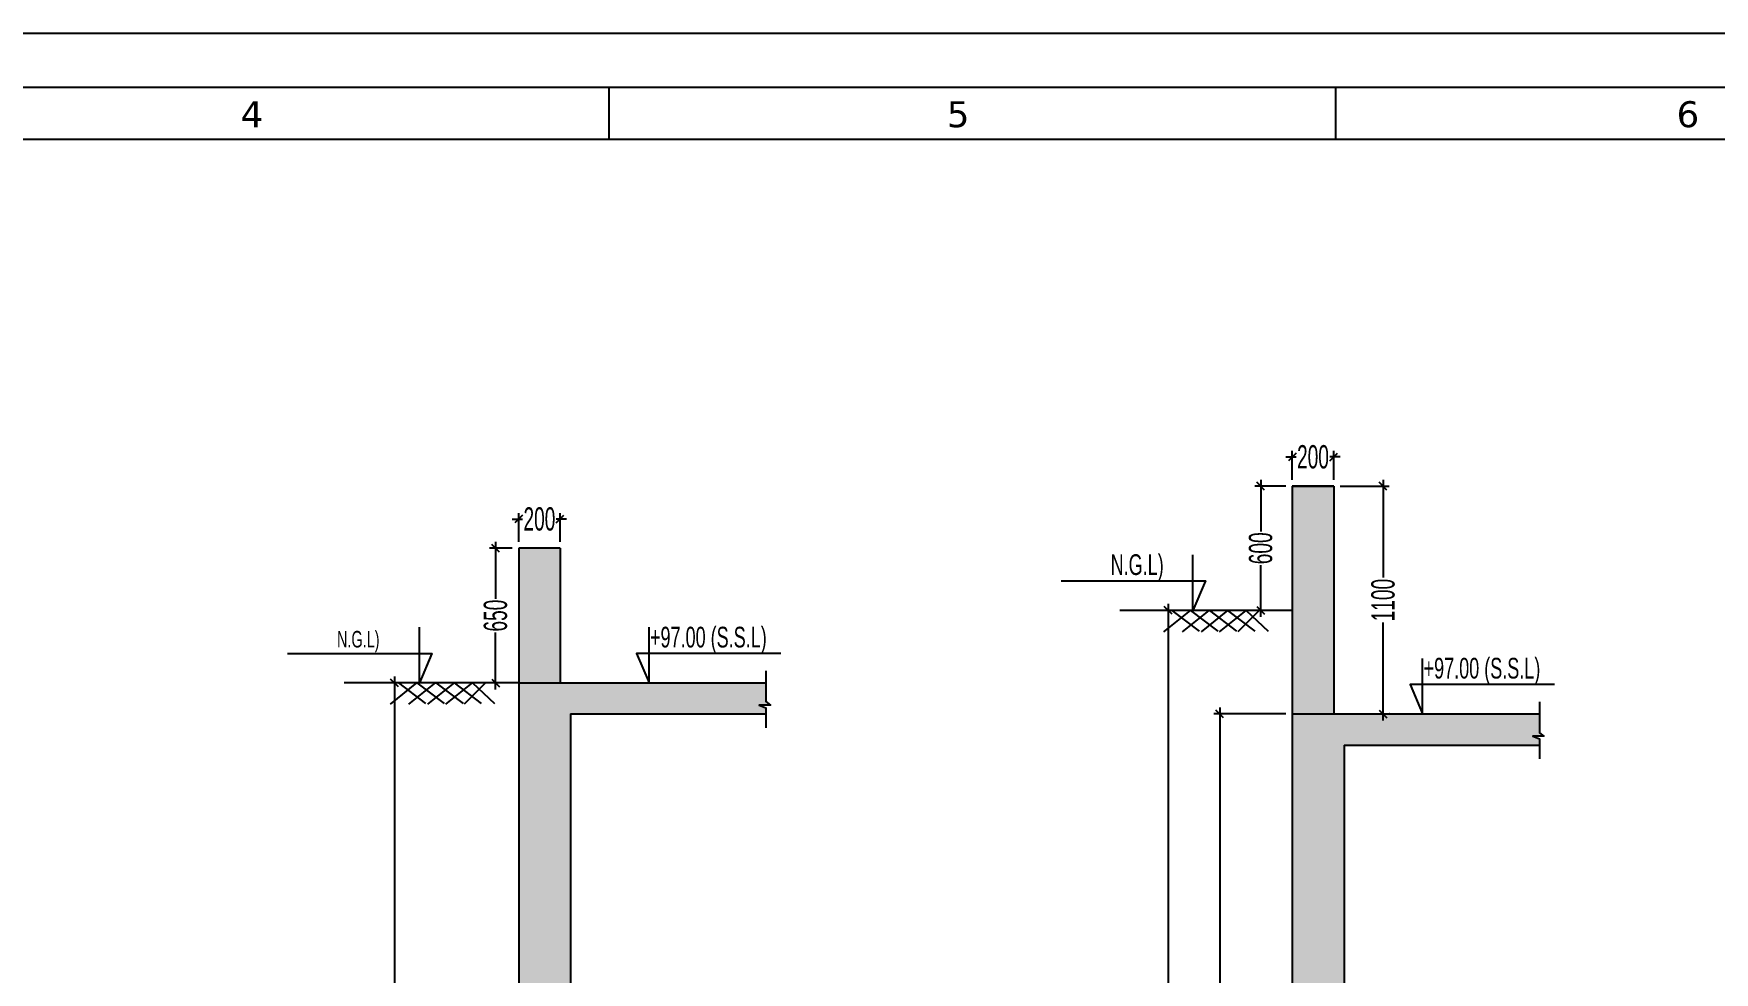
# Model space of a CAD drawing. Extents: x 1878645 to 3043969, y -1160829 to -603973.
# Drawn here: x 2189143 to 2197264, y -710060 to -705527 of the extents above; entities that cross this region are included whole.
import ezdxf

# ---------------------------------------------------------------- set-up
doc = ezdxf.new("R2010")
doc.units = 0
doc.header["$LTSCALE"] = 100
doc.header["$PDMODE"] = 66
doc.linetypes.add('CONTINOUS', pattern=[0])
doc.linetypes.add('CONTINULUS', pattern=[0])
doc.layers.get('Defpoints').update_dxf_attribs({"lineweight": 0})
for name, color, linetype in [('C-RETAINING WALL DETAILS', 4, 'Continuous'), ('C-T6-T7- PCC HATCH', 8, 'CONTINOUS'), ('Dim', 3, 'Continuous'), ('S-DIM', 9, 'Continuous'), ('S-LEVEL MARK', 4, 'Continuous')]:
    doc.layers.add(name, color=color, linetype=linetype)
doc.layers.add('STR-DIM', color=1, linetype='CONTINOUS', lineweight=5)
doc.styles.add('SOBHA', font='swisscl.ttf')
doc.styles.add('sobha.sed', font='swisscl.ttf', dxfattribs={"width": 0.8})
doc.styles.get("Standard").update_dxf_attribs({"font": 'verdana.ttf'})
doc.dimstyles.new('S-25 MM', dxfattribs={"dimscale": 25, "dimtxt": 2.5, "dimasz": 1.5, "dimexe": 1.15, "dimexo": 1.25, "dimgap": 0.1, "dimtad": 0, "dimdec": 0, "dimrnd": 0.0005, "dimzin": 0, "dimdsep": 46, "dimtxsty": 'sobha.sed', "dimblk": 'OBLIQUE', "dimcen": 0.09, "dimdle": 1.25, "dimclrd": 8, "dimclre": 8, "dimclrt": 6, "dimadec": 0, "dimazin": 0, "dimtfac": 1, "dimtdec": 0, "dimtofl": 0, "dimtmove": 1, "dimatfit": 3, "dimfxl": 1, "dimtolj": 1, "dimtzin": 0, "dimlwd": -1, "dimlwe": -1, "dimarcsym": 0})

# ---------------------------------------------------------------- blocks, each defined once
blk = doc.blocks.new('_OBLIQUE')
at = {"color": 0, "linetype": 'ByBlock'}
blk.add_line((-0.5, -0.5), (0.5, 0.5), dxfattribs=at)
blk = doc.blocks.new('*D203')
at = {"layer": 'Defpoints', "color": 0, "transparency": 16777216}
for p in [(2191486.8, -707871.1), (2191486.8, -708012.1), (2191686.8, -708012.1)]:
    blk.add_point(p, dxfattribs=at)
at = {"layer": 'Dim', "color": 8, "transparency": 16777216}
for p, q in [((2191455.6, -707871.1), (2191505.7, -707871.1)), ((2191486.8, -707980.9), (2191486.8, -707842.3)), ((2191718.1, -707871.1), (2191667.9, -707871.1)), ((2191686.8, -707980.9), (2191686.8, -707842.3))]:
    blk.add_line(p, q, dxfattribs=at)
at = {"layer": 'Dim', "color": 8, "transparency": 16777216, "xscale": 37.5, "yscale": 37.5, "zscale": 37.5, "rotation": 180}
blk.add_blockref('_OBLIQUE', (2191486.8, -707871.1), dxfattribs=at)
at = {"layer": 'Dim', "color": 8, "transparency": 16777216, "xscale": 37.5, "yscale": 37.5, "zscale": 37.5}
blk.add_blockref('_OBLIQUE', (2191686.8, -707871.1), dxfattribs=at)
at = {"layer": 'Dim', "color": 6, "transparency": 16777216, "insert": (2191586.8, -707871.1), "char_height": 112.5, "attachment_point": 5, "style": 'sobha.sed'}
blk.add_mtext('\\A1;200', dxfattribs=at)
blk = doc.blocks.new('*D205')
at = {"layer": 'Defpoints', "color": 0, "transparency": 16777216}
for p in [(2190886.3, -708662.1), (2190886.8, -708662.1), (2190886.8, -712862.1)]:
    blk.add_point(p, dxfattribs=at)
at = {"layer": 'Dim', "color": 8, "transparency": 16777216}
for p, q in [((2190886.8, -708630.9), (2190886.8, -710652.2)), ((2190917.6, -708662.1), (2190915.6, -708662.1)), ((2190886.8, -712893.4), (2190886.8, -710872)), ((2190918.1, -712862.1), (2190915.6, -712862.1))]:
    blk.add_line(p, q, dxfattribs=at)
at = {"layer": 'Dim', "color": 8, "transparency": 16777216, "xscale": 37.5, "yscale": 37.5, "zscale": 37.5}
for p, rotation in [((2190886.8, -708662.1), 90), ((2190886.8, -712862.1), 270)]:
    blk.add_blockref('_OBLIQUE', p, dxfattribs=dict(at, rotation=rotation))
at = {"layer": 'Dim', "color": 6, "transparency": 16777216, "insert": (2190886.8, -710762.1), "char_height": 112.5, "attachment_point": 5, "rotation": 90, "style": 'sobha.sed'}
blk.add_mtext('\\A1;4200', dxfattribs=at)
blk = doc.blocks.new('*D206')
at = {"layer": 'Defpoints', "color": 0, "transparency": 16777216}
for p in [(2191374.9, -708012.1), (2191486.8, -708012.1), (2191486.8, -708662.1)]:
    blk.add_point(p, dxfattribs=at)
at = {"layer": 'Dim', "color": 8, "transparency": 16777216}
for p, q in [((2191455.6, -708012.1), (2191346.2, -708012.1)), ((2191374.9, -707980.9), (2191374.9, -708255.8)), ((2191374.9, -708693.4), (2191374.9, -708418.4)), ((2191455.6, -708662.1), (2191346.2, -708662.1))]:
    blk.add_line(p, q, dxfattribs=at)
at = {"layer": 'Dim', "color": 8, "transparency": 16777216, "xscale": 37.5, "yscale": 37.5, "zscale": 37.5}
for p, rotation in [((2191374.9, -708012.1), 90), ((2191374.9, -708662.1), 270)]:
    blk.add_blockref('_OBLIQUE', p, dxfattribs=dict(at, rotation=rotation))
at = {"layer": 'Dim', "color": 6, "transparency": 16777216, "insert": (2191374.9, -708337.1), "char_height": 112.5, "attachment_point": 5, "rotation": 90, "style": 'sobha.sed'}
blk.add_mtext('\\A1;650', dxfattribs=at)
blk = doc.blocks.new('*D210')
at = {"layer": 'Defpoints', "color": 0, "transparency": 16777216}
for p in [(2195224.8, -707571.1), (2195224.8, -707712.1), (2195424.8, -707712.1)]:
    blk.add_point(p, dxfattribs=at)
at = {"layer": 'Dim', "color": 8, "transparency": 16777216}
for p, q in [((2195224.8, -707680.9), (2195224.8, -707542.3)), ((2195424.8, -707680.9), (2195424.8, -707542.3)), ((2195193.6, -707571.1), (2195243.7, -707571.1)), ((2195456.1, -707571.1), (2195405.9, -707571.1))]:
    blk.add_line(p, q, dxfattribs=at)
at = {"layer": 'Dim', "color": 8, "transparency": 16777216, "xscale": 37.5, "yscale": 37.5, "zscale": 37.5, "rotation": 180}
blk.add_blockref('_OBLIQUE', (2195224.8, -707571.1), dxfattribs=at)
at = {"layer": 'Dim', "color": 8, "transparency": 16777216, "xscale": 37.5, "yscale": 37.5, "zscale": 37.5}
blk.add_blockref('_OBLIQUE', (2195424.8, -707571.1), dxfattribs=at)
at = {"layer": 'Dim', "color": 6, "transparency": 16777216, "insert": (2195324.8, -707571.1), "char_height": 112.5, "attachment_point": 5, "style": 'sobha.sed'}
blk.add_mtext('\\A1;200', dxfattribs=at)
blk = doc.blocks.new('*D212')
at = {"layer": 'Defpoints', "color": 0, "transparency": 16777216}
for p in [(2194624.3, -708312.1), (2194624.8, -708312.1), (2194624.8, -712862.1)]:
    blk.add_point(p, dxfattribs=at)
at = {"layer": 'Dim', "color": 8, "transparency": 16777216}
for p, q in [((2194624.8, -708280.9), (2194624.8, -710477.2)), ((2194655.5, -708312.1), (2194653.6, -708312.1)), ((2194624.8, -712893.4), (2194624.8, -710697)), ((2194656.1, -712862.1), (2194653.6, -712862.1))]:
    blk.add_line(p, q, dxfattribs=at)
at = {"layer": 'Dim', "color": 8, "transparency": 16777216, "xscale": 37.5, "yscale": 37.5, "zscale": 37.5}
for p, rotation in [((2194624.8, -708312.1), 90), ((2194624.8, -712862.1), 270)]:
    blk.add_blockref('_OBLIQUE', p, dxfattribs=dict(at, rotation=rotation))
at = {"layer": 'Dim', "color": 6, "transparency": 16777216, "insert": (2194624.8, -710587.1), "char_height": 112.5, "attachment_point": 5, "rotation": 90, "style": 'sobha.sed'}
blk.add_mtext('\\A1;4550', dxfattribs=at)
blk = doc.blocks.new('*D214')
at = {"layer": 'Defpoints', "color": 0, "transparency": 16777216}
for p in [(2195424.8, -707712.1), (2195663.6, -707712.1), (2195663.6, -708812.1)]:
    blk.add_point(p, dxfattribs=at)
at = {"layer": 'Dim', "color": 8, "transparency": 16777216}
for p, q in [((2195663.6, -707680.9), (2195663.6, -708153.8)), ((2195456.1, -707712.1), (2195692.4, -707712.1)), ((2195663.6, -708843.4), (2195663.6, -708370.4)), ((2195694.9, -708812.1), (2195692.4, -708812.1))]:
    blk.add_line(p, q, dxfattribs=at)
at = {"layer": 'Dim', "color": 8, "transparency": 16777216, "xscale": 37.5, "yscale": 37.5, "zscale": 37.5}
for p, rotation in [((2195663.6, -707712.1), 90), ((2195663.6, -708812.1), 270)]:
    blk.add_blockref('_OBLIQUE', p, dxfattribs=dict(at, rotation=rotation))
at = {"layer": 'Dim', "color": 6, "transparency": 16777216, "insert": (2195663.6, -708262.1), "char_height": 112.5, "attachment_point": 5, "rotation": 90, "style": 'sobha.sed'}
blk.add_mtext('\\A1;1100', dxfattribs=at)
blk = doc.blocks.new('*D218')
at = {"layer": 'Defpoints', "color": 0, "transparency": 16777216}
for p in [(2195072.2, -707712.1), (2195224.8, -707712.1), (2195224.8, -708312.1)]:
    blk.add_point(p, dxfattribs=at)
at = {"layer": 'Dim', "color": 8, "transparency": 16777216}
for p, q in [((2195072.2, -707680.9), (2195072.2, -707930.8)), ((2195193.6, -707712.1), (2195043.4, -707712.1)), ((2195072.2, -708343.4), (2195072.2, -708093.4)), ((2195193.6, -708312.1), (2195043.4, -708312.1))]:
    blk.add_line(p, q, dxfattribs=at)
at = {"layer": 'Dim', "color": 8, "transparency": 16777216, "xscale": 37.5, "yscale": 37.5, "zscale": 37.5}
for p, rotation in [((2195072.2, -707712.1), 90), ((2195072.2, -708312.1), 270)]:
    blk.add_blockref('_OBLIQUE', p, dxfattribs=dict(at, rotation=rotation))
at = {"layer": 'Dim', "color": 6, "transparency": 16777216, "insert": (2195072.2, -708012.1), "char_height": 112.5, "attachment_point": 5, "rotation": 90, "style": 'sobha.sed'}
blk.add_mtext('\\A1;600', dxfattribs=at)
blk = doc.blocks.new('*D106')
at = {"layer": 'Defpoints', "color": 0, "transparency": 16777216}
for p in [(2194874.3, -708812.1), (2195224.8, -708812.1), (2195224.8, -712862.1)]:
    blk.add_point(p, dxfattribs=at)
at = {"layer": 'Dim', "color": 8, "transparency": 16777216}
for p, q in [((2195193.6, -708812.1), (2194845.5, -708812.1)), ((2194874.3, -708780.9), (2194874.3, -710727.2)), ((2194874.3, -712893.4), (2194874.3, -710947)), ((2195193.6, -712862.1), (2194845.5, -712862.1))]:
    blk.add_line(p, q, dxfattribs=at)
at = {"layer": 'Dim', "color": 8, "transparency": 16777216, "xscale": 37.5, "yscale": 37.5, "zscale": 37.5}
for p, rotation in [((2194874.3, -708812.1), 90), ((2194874.3, -712862.1), 270)]:
    blk.add_blockref('_OBLIQUE', p, dxfattribs=dict(at, rotation=rotation))
at = {"layer": 'Dim', "color": 6, "transparency": 16777216, "insert": (2194874.3, -710837.1), "char_height": 112.5, "attachment_point": 5, "rotation": 90, "style": 'sobha.sed'}
blk.add_mtext('\\A1;4050', dxfattribs=at)

msp = doc.modelspace()

# ---------------------------------------------------------------- hatches: boundary and pattern name
at = {"layer": 'Dim', "transparency": 33554546}
for points in [[(2195224.82564, -708812.1187), (2195424.82564, -708812.1187), (2195424.82564, -707712.1187), (2195224.82564, -707712.1187), (2195224.82564, -708312.1187)], [(2191486.81053, -708012.1187), (2191486.81053, -708662.1187), (2191686.81053, -708662.1187), (2191686.81053, -708012.1187)]]:
    msp.add_hatch(color=8, dxfattribs=at).paths.add_polyline_path(points)
h = msp.add_hatch(color=8, dxfattribs=at)
h.paths.add_polyline_path([(2192486.81053, -713962.1187), (2192486.81053, -713612.1187), (2191736.81053, -713612.1187), (2191736.81053, -708812.1187), (2192681.2655, -708812.1187), (2192681.2655, -708782.09181), (2192648.44011, -708768.76591), (2192702.80717, -708768.76591), (2192681.2655, -708752.36485), (2192681.2655, -708662.1187), (2191486.81053, -708662.1187), (2191486.81053, -713612.1187), (2190886.81053, -713612.1187), (2190886.81053, -713962.1187)])
h.paths.add_polyline_path([(2191483.95339, -713395.26185), (2191483.95339, -713545.26185), (2191739.66767, -713545.26185), (2191739.66767, -713395.26185)], flags=24)
h = msp.add_hatch(color=8, dxfattribs=at)
h.paths.add_polyline_path([(2195224.82564, -713612.1187), (2194624.82564, -713612.1187), (2194624.82564, -713962.1187), (2196224.82564, -713962.1187), (2196224.82564, -713612.1187), (2195474.82564, -713612.1187), (2195474.82564, -713062.1187), (2195474.82564, -712962.1187), (2195474.82564, -712862.1187), (2195474.82564, -708962.1187), (2196419.28061, -708962.1187), (2196419.28061, -708932.09181), (2196386.45522, -708918.76591), (2196440.82228, -708918.76591), (2196419.28061, -708902.36485), (2196419.28061, -708812.1187), (2195854.68362, -708812.1187), (2195424.82564, -708812.1187), (2195224.82564, -708812.1187), (2195224.82564, -712862.1187)])
h.paths.add_polyline_path([(2195221.9685, -713395.26185), (2195221.9685, -713545.26185), (2195477.68278, -713545.26185), (2195477.68278, -713395.26185)], flags=24)

# ---------------------------------------------------------------- linework, layer by layer
at = {"color": 35}
msp.add_line((2206077.06103, -705527.26406), (2177627.72865, -705527.26406), dxfattribs=at)
for p, q in [((2205816.24204, -705788.08304), (2177878.51614, -705788.08304)), ((2191922.61533, -705788.08304), (2191922.61533, -706038.87053)), ((2195433.64013, -705788.08304), (2195433.64013, -706038.87053)), ((2205816.24204, -706038.87053), (2178129.30362, -706038.87053))]:
    msp.add_line(p, q)
at = {"layer": 'C-RETAINING WALL DETAILS', "color": 2}
for p, q in [((2195224.82564, -707712.1187), (2195224.82564, -713612.1187)), ((2195424.82564, -707712.1187), (2195224.82564, -707712.1187)), ((2195224.82564, -707712.1187), (2195424.82564, -707712.1187)), ((2195424.82564, -707712.1187), (2195424.82564, -708812.1187)), ((2191486.81053, -708012.1187), (2191486.81053, -713612.1187)), ((2191686.81053, -708012.1187), (2191486.81053, -708012.1187)), ((2191686.81053, -708012.1187), (2191686.81053, -708662.1187)), ((2191486.81053, -708662.1187), (2192681.2655, -708662.1187)), ((2191686.81053, -708662.1187), (2192681.2655, -708662.1187)), ((2191736.81053, -708812.1187), (2192681.2655, -708812.1187)), ((2191736.81053, -708812.1187), (2191736.81053, -713612.1187)), ((2195224.82564, -708812.1187), (2196419.28061, -708812.1187)), ((2195424.82564, -708812.1187), (2196419.28061, -708812.1187)), ((2195474.82564, -708962.1187), (2196419.28061, -708962.1187)), ((2195474.82564, -708962.1187), (2195474.82564, -713612.1187))]:
    msp.add_line(p, q, dxfattribs=at)
at = {"layer": 'C-T6-T7- PCC HATCH', "color": 8, "linetype": 'CONTINULUS'}
for p, q in [((2195224.82564, -708312.1187), (2194391.80932, -708312.1187)), ((2194731.56259, -708312.1187), (2194602.93149, -708414.77479)), ((2194643.39459, -708312.1187), (2194775.02519, -708412.2454)), ((2194821.20457, -708312.1187), (2194692.57346, -708414.77479)), ((2194733.03656, -708312.1187), (2194864.66717, -708412.2454)), ((2194912.35285, -708312.1187), (2194783.72174, -708414.77479)), ((2194824.18484, -708312.1187), (2194955.81545, -708412.2454)), ((2195000.48853, -708312.1187), (2194871.85742, -708414.77479)), ((2194912.32052, -708312.1187), (2195043.95113, -708412.2454)), ((2195065.13051, -708312.1187), (2194961.4994, -708414.77479)), ((2195001.9625, -708312.1187), (2195108.59311, -708412.2454)), ((2191486.81053, -708662.1187), (2190644.08275, -708662.1187)), ((2190993.54748, -708662.1187), (2190864.91638, -708764.77479)), ((2190905.37948, -708662.1187), (2191037.01008, -708762.2454)), ((2191083.18946, -708662.1187), (2190954.55835, -708764.77479)), ((2190995.02145, -708662.1187), (2191126.65206, -708762.2454)), ((2191174.33774, -708662.1187), (2191045.70663, -708764.77479)), ((2191086.16973, -708662.1187), (2191217.80034, -708762.2454)), ((2191262.47342, -708662.1187), (2191133.84231, -708764.77479)), ((2191174.30541, -708662.1187), (2191305.93602, -708762.2454)), ((2191327.1154, -708662.1187), (2191223.48429, -708764.77479)), ((2191263.94739, -708662.1187), (2191370.578, -708762.2454))]:
    msp.add_line(p, q, dxfattribs=at)
at = {"layer": 'S-DIM', "linetype": 'Continuous'}
for points in [[(2192681.2655, -708604.12623), (2192681.2655, -708752.36485), (2192702.80717, -708768.76591), (2192648.44011, -708768.76591), (2192681.2655, -708782.09181), (2192681.2655, -708878.24197)], [(2196419.28061, -708754.12623), (2196419.28061, -708902.36485), (2196440.82228, -708918.76591), (2196386.45522, -708918.76591), (2196419.28061, -708932.09181), (2196419.28061, -709028.24197)]]:
    msp.add_lwpolyline(points, dxfattribs=at)
at = {"layer": 'S-LEVEL MARK', "color": 1, "linetype": 'CONTINULUS'}
for points in [[(2194107.32635, -708169.99316), (2194805.84215, -708169.99316), (2194744.74919, -708312.1187), (2194744.74919, -708043.47364)], [(2190369.31124, -708519.99316), (2191067.82704, -708519.99316), (2191006.73408, -708662.1187), (2191006.73408, -708393.47364)], [(2192754.09135, -708519.99316), (2192055.57555, -708519.99316), (2192116.66851, -708662.1187), (2192116.66851, -708393.47364)], [(2196492.10646, -708669.99316), (2195793.59066, -708669.99316), (2195854.68362, -708812.1187), (2195854.68362, -708543.47364)]]:
    msp.add_lwpolyline(points, dxfattribs=at)

# ---------------------------------------------------------------- texts
for s, p in [('4', (2190143.17467, -705978.87344)), ('5', (2193555.21198, -705978.87344)), ('6', (2197081.61942, -705978.87344))]:
    msp.add_text(s, height=125.39374).set_placement(p)
at = {"layer": 'STR-DIM', "color": 30, "style": 'SOBHA', "width": 0.85}
for s, p in [('N.G.L)', (2194346.88173, -708140.96686)), ('+97.00 (S.S.L)', (2192121.09555, -708490.96686)), ('+97.00 (S.S.L)', (2195859.11066, -708640.96686))]:
    msp.add_text(s, height=100, dxfattribs=at).set_placement(p)
at = {"layer": 'STR-DIM', "style": 'SOBHA', "width": 0.85}
msp.add_text('N.G.L)', height=80, dxfattribs=at).set_placement((2190608.86662, -708490.96686))

# ---------------------------------------------------------------- dimensions: what is measured, and where the dimension line sits
at = {"layer": 'Dim'}
for base, p1, p2, picture, middle in [((2195224.82564, -707571.05725), (2195424.82564, -707712.1187), (2195224.82564, -707712.1187), '*D210', (2195324.82564, -707571.05725)), ((2191486.81053, -707871.05725), (2191686.81053, -708012.1187), (2191486.81053, -708012.1187), '*D203', (2191586.81053, -707871.05725))]:
    dim = msp.add_linear_dim(base=base, p1=p1, p2=p2, dimstyle='S-25 MM', override={"dimtxt": 4.5, "dimblk": 'OBLIQUE'}, dxfattribs=at)
    dim.commit()
    dim.dimension.update_dxf_attribs({"geometry": picture, "text_midpoint": middle})
for base, p1, p2, picture, middle in [((2195072.19488, -707712.1187), (2195224.82564, -708312.1187), (2195224.82564, -707712.1187), '*D218', (2195072.19488, -708012.1187)), ((2195663.62609, -707712.1187), (2195663.62609, -708812.1187), (2195424.82564, -707712.1187), '*D214', (2195663.62609, -708262.1187)), ((2191374.92988, -708012.1187), (2191486.81053, -708662.1187), (2191486.81053, -708012.1187), '*D206', (2191374.92988, -708337.1187)), ((2194624.82564, -708312.1187), (2194624.82564, -712862.1187), (2194624.26026, -708312.1187), '*D212', (2194624.82564, -710587.1187)), ((2190886.81053, -708662.1187), (2190886.81053, -712862.1187), (2190886.31671, -708662.1187), '*D205', (2190886.81053, -710762.1187)), ((2194874.25323, -708812.1187), (2195224.82564, -712862.1187), (2195224.82564, -708812.1187), '*D106', (2194874.25323, -710837.1187))]:
    dim = msp.add_linear_dim(base=base, p1=p1, p2=p2, angle=90, dimstyle='S-25 MM', override={"dimtxt": 4.5, "dimblk": 'OBLIQUE'}, dxfattribs=at)
    dim.commit()
    dim.dimension.update_dxf_attribs({"geometry": picture, "text_midpoint": middle})

doc.saveas('drawing.dxf')
